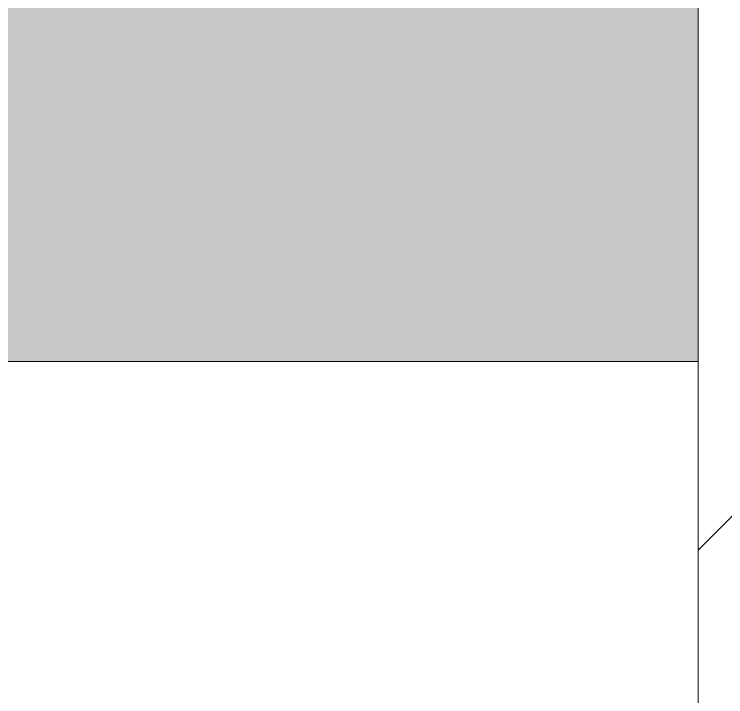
# Model space of a CAD drawing. Header units: millimetres. Extents: x -249154 to 415037, y -45458 to 354837.
# Drawn here: x 4051.7 to 4127.6, y 97525.4 to 97598.2 of the extents above; entities that cross this region are included whole.
import ezdxf

# ---------------------------------------------------------------- set-up
doc = ezdxf.new("R2010")
doc.units = ezdxf.units.MM
for name, color, linetype, lineweight in [('A-GLAZ-CWMG', 7, 'Continuous', 9), ('A-GLAZ-CWMG-1', 7, 'Continuous', 20), ('S-COLS', 7, 'Continuous', 9), ('S-COLS-1', 7, 'Continuous', 5)]:
    doc.layers.add(name, color=color, linetype=linetype, lineweight=lineweight)

# ---------------------------------------------------------------- blocks, each defined once
blk = doc.blocks.new('BSC_Колонна _Прямоугольная - 600х600-17858062-Объем проектирования 1 этажа')
at = {"layer": 'S-COLS-1'}
h = blk.add_hatch(dxfattribs=at)
h.set_pattern_fill('FP_153', color=256, style=0, pattern_type=2)
h.set_pattern_definition([(45, (-4360, -18150), (-114.0493, 114.0493), []), (45, (-4245.95, -18150), (-114.0493, 114.0493), [201.612, -40.322, 6.706, -33.617])])
h.paths.add_polyline_path([(-300, -300), (300, -300), (300, 300), (-300, 300), (-300, -137.59)])
blk.add_line((-300, 300), (-300, -300), dxfattribs=at)
blk = doc.blocks.new('Прямоугольный импост - Импост структурный с накладкой - 190мм-V192-Объем проектирования 1 этажа')
at = {"layer": 'A-GLAZ-CWMG-1'}
blk.add_line((-25, -188.88), (-25, -40), dxfattribs=at)
blk = doc.blocks.new('Прямоугольный импост - Импост структурный с накладкой - 190мм-V208-Объем проектирования 1 этажа')
at = {"layer": 'A-GLAZ-CWMG'}
blk.add_hatch(color=256, dxfattribs=at).paths.add_polyline_path([(4031.12, 18375.122), (4060, 18375.122), (4060, 18925.122), (3911.12, 18925.122), (3911.12, 18375.122), (4006.12, 18375.122)])
blk = doc.blocks.new('1floor')
at = {"layer": 'A-GLAZ-CWMG'}
blk.add_blockref('Прямоугольный импост - Импост структурный с накладкой - 190мм-V208-Объем проектирования 1 этажа', (0, 0), dxfattribs=at)
at = {"layer": 'A-GLAZ-CWMG', "extrusion": (0, 0, -1), "rotation": 270.0000000000001}
blk.add_blockref('Прямоугольный импост - Импост структурный с накладкой - 190мм-V192-Объем проектирования 1 этажа', (-3871.12, 18350.122), dxfattribs=at)
at = {"layer": 'S-COLS'}
blk.add_blockref('BSC_Колонна _Прямоугольная - 600х600-17858062-Объем проектирования 1 этажа', (4360, 18150), dxfattribs=at)

msp = doc.modelspace()

# ---------------------------------------------------------------- block references
msp.add_blockref('1floor', (64.702, 79186.05))

doc.saveas('drawing.dxf')
